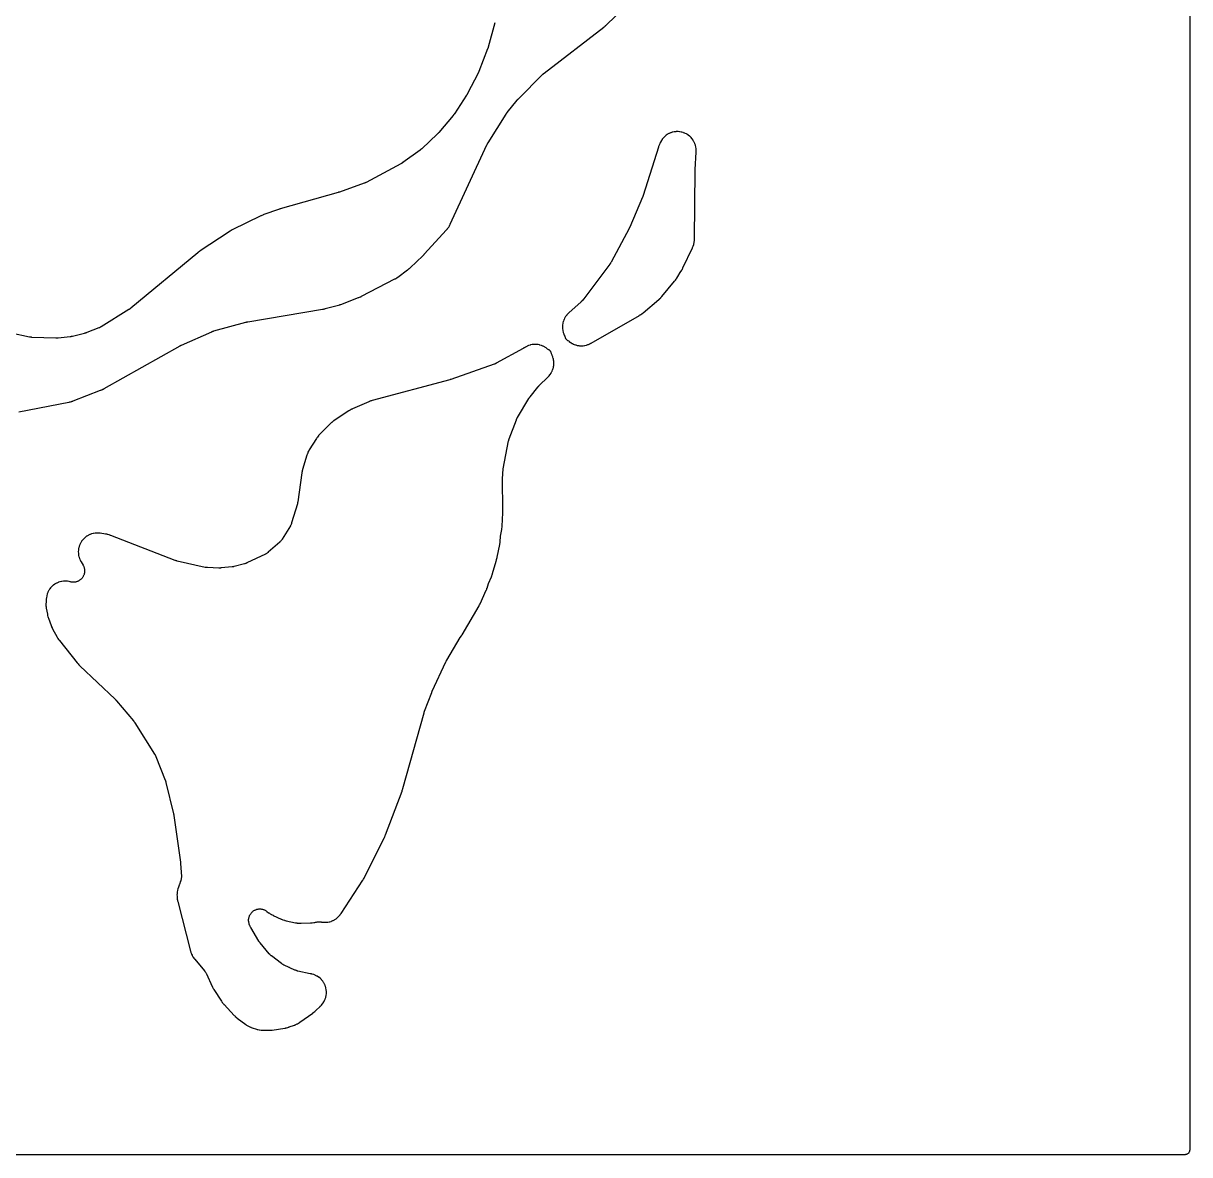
# Model space of a CAD drawing. Header units: millimetres. Extents: x 0 to 300, y 0 to 300.
# Drawn here: x 145.4 to 300.1, y -0.1 to 150 of the extents above; entities that cross this region are included whole.
import ezdxf

# ---------------------------------------------------------------- set-up
doc = ezdxf.new("R2010")
doc.units = ezdxf.units.MM
doc.layers.add('CUT', color=7, linetype='CONTINUOUS')

msp = doc.modelspace()

# ---------------------------------------------------------------- linework, layer by layer
at = {"layer": 'CUT'}
for points in [[(300.0625, 298.5625), (300.0625, 1.4375), (300.0625, 0.5522), (300.0589, 0.4788), (300.0503, 0.4206), (300.036, 0.3635), (300.0162, 0.3082), (299.991, 0.255), (299.9608, 0.2046), (299.9257, 0.1573), (299.8863, 0.1137), (299.8427, 0.0743), (299.7954, 0.0392), (299.745, 0.009), (299.6918, -0.0162), (299.6365, -0.036), (299.5794, -0.0503), (299.5212, -0.0589), (299.4478, -0.0625), (298.5625, -0.0625), (1.4375, -0.0625)], [(144.7617, 98.4545), (151.4157, 99.7523), (151.4288, 99.755), (151.5137, 99.7735), (151.5267, 99.7765), (151.5774, 99.7888), (151.6033, 99.7956), (151.77, 99.8439), (151.7955, 99.8519), (151.845, 99.8686), (151.8576, 99.8731), (151.9392, 99.9027), (151.9517, 99.9074), (155.6045, 101.3276), (155.6243, 101.3357), (155.752, 101.3907), (155.7715, 101.3995), (155.9291, 101.4741), (155.9483, 101.4836), (156.0717, 101.5476), (156.0906, 101.5577), (166.1456, 107.2279), (166.1552, 107.2333), (166.1778, 107.2456), (166.1875, 107.2509), (166.1994, 107.2572), (166.2091, 107.2623), (166.232, 107.2741), (166.2418, 107.2791), (166.2532, 107.2848), (166.2631, 107.2897), (166.2862, 107.3009), (166.2961, 107.3057), (166.3083, 107.3114), (166.3183, 107.316), (166.3417, 107.3267), (166.3518, 107.3312), (170.3542, 109.0969), (170.3604, 109.0996), (170.3749, 109.1059), (170.3776, 109.107), (170.406, 109.1186), (170.4634, 109.1409), (170.4832, 109.1483), (170.511, 109.1576), (170.5853, 109.1809), (170.6173, 109.1903), (174.8879, 110.3585), (174.8989, 110.3614), (174.9245, 110.368), (174.9355, 110.3708), (174.9488, 110.3741), (174.9597, 110.3767), (174.9854, 110.3827), (174.9964, 110.3852), (175.0091, 110.388), (175.0201, 110.3904), (175.0459, 110.3957), (175.057, 110.3979), (175.0705, 110.4006), (175.0816, 110.4026), (175.1076, 110.4073), (175.1187, 110.4093), (185.0385, 112.0766), (185.053, 112.0792), (185.1464, 112.0973), (185.1608, 112.1002), (185.2775, 112.1258), (185.2918, 112.1291), (185.3843, 112.1517), (185.3985, 112.1553), (187.3426, 112.6812), (187.3574, 112.6854), (187.4533, 112.714), (187.468, 112.7186), (187.5874, 112.7576), (187.602, 112.7626), (187.6963, 112.7961), (187.7108, 112.8014), (189.8346, 113.6175), (189.8503, 113.6238), (189.9518, 113.6661), (189.9673, 113.6728), (190.0931, 113.7295), (190.1084, 113.7366), (190.2073, 113.7846), (190.2224, 113.7922), (194.6368, 116.0881), (194.6465, 116.0933), (194.714, 116.13), (194.724, 116.1355), (194.7678, 116.1604), (194.7886, 116.1729), (194.917, 116.2529), (194.9366, 116.2656), (194.9701, 116.2884), (194.9791, 116.2946), (195.0412, 116.3384), (195.0512, 116.3456), (196.3201, 117.2811), (196.3346, 117.2921), (196.4272, 117.3648), (196.4413, 117.3762), (196.5547, 117.471), (196.5685, 117.4828), (196.6566, 117.561), (196.6699, 117.5732), (198.3463, 119.1543), (198.3541, 119.1619), (198.4083, 119.2149), (198.4166, 119.2231), (198.4828, 119.2904), (198.4908, 119.2987), (198.5421, 119.3529), (198.5504, 119.3619), (201.4937, 122.6015), (201.5038, 122.6129), (201.5684, 122.6878), (201.5782, 122.6995), (201.6159, 122.7454), (201.6346, 122.7694), (201.7504, 122.9264), (201.7841, 122.9771), (201.8834, 123.145), (201.8983, 123.1715), (201.9259, 123.2241), (201.9328, 123.2377), (201.9766, 123.3264), (201.9832, 123.3402), (206.8553, 133.8792), (206.8615, 133.8922), (206.876, 133.9224), (206.8823, 133.9352), (206.8902, 133.9509), (206.8967, 133.9636), (206.9122, 133.9933), (206.9189, 134.006), (206.9268, 134.0205), (206.9337, 134.033), (206.9502, 134.0622), (206.9573, 134.0747), (206.9661, 134.0898), (206.9735, 134.1021), (206.9908, 134.1307), (206.9983, 134.143), (209.4008, 137.9699), (209.4077, 137.9808), (209.4241, 138.006), (209.4312, 138.0168), (209.4399, 138.0299), (209.4472, 138.0406), (209.4642, 138.0653), (209.4716, 138.0759), (209.4802, 138.088), (209.4878, 138.0985), (209.5056, 138.1227), (209.5133, 138.1331), (209.5227, 138.1456), (209.5306, 138.1559), (209.549, 138.1796), (209.557, 138.1898), (210.8466, 139.8001), (210.8544, 139.8097), (210.8728, 139.8321), (210.8808, 139.8416), (210.8905, 139.8531), (210.8986, 139.8625), (210.9176, 139.8843), (210.9258, 139.8936), (210.9353, 139.9042), (210.9437, 139.9134), (210.9632, 139.9347), (210.9717, 139.9437), (210.9821, 139.9547), (210.9907, 139.9637), (211.0108, 139.9844), (211.0195, 139.9932), (214.2321, 143.2057), (214.2424, 143.2159), (214.2667, 143.2394), (214.2772, 143.2494), (214.2901, 143.2615), (214.3008, 143.2714), (214.3258, 143.2941), (214.3367, 143.3038), (214.3492, 143.3148), (214.3601, 143.3242), (214.3859, 143.3462), (214.397, 143.3555), (214.4107, 143.3667), (214.422, 143.3758), (214.4484, 143.3969), (214.4598, 143.4059), (222.3792, 149.5076), (222.392, 149.5177), (222.4741, 149.5846), (222.4866, 149.5951), (222.5873, 149.6818), (222.5995, 149.6926), (222.6778, 149.7638), (222.6897, 149.775), (225.1806, 152.1667)], [(207.8967, 150.0785), (207.0187, 146.8457), (207.0155, 146.8341), (207.0077, 146.8071), (207.0043, 146.7955), (207.0001, 146.7814), (206.9965, 146.7699), (206.9881, 146.7431), (206.9844, 146.7316), (206.98, 146.7184), (206.9762, 146.707), (206.967, 146.6804), (206.963, 146.6691), (206.958, 146.6552), (206.9539, 146.6439), (206.944, 146.6176), (206.9397, 146.6063), (205.7746, 143.6234), (205.7704, 143.6127), (205.7603, 143.5879), (205.756, 143.5773), (205.7505, 143.5643), (205.746, 143.5538), (205.7353, 143.5292), (205.7307, 143.5187), (205.7252, 143.5067), (205.7205, 143.4962), (205.7091, 143.472), (205.7042, 143.4616), (205.6981, 143.449), (205.6931, 143.4387), (205.6812, 143.4147), (205.676, 143.4044), (204.2818, 140.6894), (204.2763, 140.6789), (204.2633, 140.6544), (204.2576, 140.6439), (204.2507, 140.6312), (204.2449, 140.6208), (204.2312, 140.5966), (204.2253, 140.5863), (204.2184, 140.5745), (204.2124, 140.5643), (204.1981, 140.5405), (204.1919, 140.5303), (204.1843, 140.518), (204.178, 140.5079), (204.1631, 140.4845), (204.1566, 140.4745), (202.5432, 138.0123), (202.5358, 138.0013), (202.5185, 137.9756), (202.5109, 137.9646), (202.5017, 137.9514), (202.494, 137.9405), (202.4759, 137.9154), (202.468, 137.9047), (202.4589, 137.8924), (202.4509, 137.8818), (202.4321, 137.8572), (202.4239, 137.8468), (202.4139, 137.834), (202.4056, 137.8237), (202.386, 137.7997), (202.3775, 137.7894), (200.4868, 135.5361), (200.4781, 135.5259), (200.4575, 135.5021), (200.4486, 135.492), (200.4377, 135.4798), (200.4287, 135.4698), (200.4074, 135.4467), (200.3982, 135.4368), (200.3876, 135.4256), (200.3783, 135.4159), (200.3564, 135.3934), (200.3469, 135.3838), (200.3353, 135.3723), (200.3257, 135.3628), (200.3031, 135.341), (200.2933, 135.3318), (198.2053, 133.3747), (198.195, 133.3653), (198.171, 133.3435), (198.1607, 133.3342), (198.148, 133.323), (198.1375, 133.3139), (198.1128, 133.2928), (198.1021, 133.2839), (198.0898, 133.2737), (198.0791, 133.2649), (198.0538, 133.2447), (198.0428, 133.236), (198.0294, 133.2256), (198.0184, 133.2172), (197.9925, 133.1977), (197.9813, 133.1894), (195.693, 131.5229), (195.6803, 131.5139), (195.6507, 131.4931), (195.6379, 131.4843), (195.6222, 131.4737), (195.6093, 131.4651), (195.579, 131.4453), (195.5659, 131.4369), (195.5508, 131.4275), (195.5376, 131.4193), (195.5066, 131.4006), (195.4933, 131.3927), (195.4769, 131.3832), (195.4634, 131.3755), (195.4318, 131.3579), (195.4182, 131.3505), (190.8285, 128.8937), (190.8224, 128.8905), (190.808, 128.8829), (190.8053, 128.8815), (190.7771, 128.8674), (190.72, 128.8402), (190.7003, 128.8311), (190.6725, 128.8195), (190.5982, 128.7901), (190.5661, 128.7781), (187.2779, 127.6185), (187.2725, 127.6167), (187.2599, 127.6123), (187.2545, 127.6105), (187.2418, 127.6062), (187.2352, 127.6039), (187.2197, 127.5989), (187.2131, 127.5967), (187.2054, 127.5942), (187.1988, 127.5921), (187.1832, 127.5873), (187.1765, 127.5852), (187.1732, 127.5842), (187.1653, 127.5818), (187.1467, 127.5764), (187.1388, 127.5741), (179.438, 125.3852), (179.4295, 125.3827), (179.3706, 125.365), (179.3616, 125.3622), (179.2885, 125.339), (179.2796, 125.3361), (179.2221, 125.3169), (179.2128, 125.3136), (177.2741, 124.6289), (177.2578, 124.6229), (177.1526, 124.5822), (177.1365, 124.5758), (177.0059, 124.521), (176.99, 124.514), (176.8873, 124.4673), (176.8716, 124.4599), (173.0805, 122.6038), (173.063, 122.5948), (172.9501, 122.5349), (172.9329, 122.5254), (172.7939, 122.4456), (172.777, 122.4356), (172.6683, 122.3684), (172.6517, 122.3578), (168.8194, 119.8117), (168.8062, 119.8027), (168.7214, 119.743), (168.7084, 119.7336), (168.6039, 119.6559), (168.5912, 119.6462), (168.5097, 119.5821), (168.4973, 119.572), (159.6336, 112.214), (159.6212, 112.2039), (159.5923, 112.1808), (159.5798, 112.171), (159.5645, 112.1591), (159.5519, 112.1495), (159.5222, 112.1274), (159.5093, 112.1181), (159.4946, 112.1074), (159.4816, 112.0983), (159.4511, 112.0772), (159.438, 112.0683), (159.4218, 112.0576), (159.4085, 112.0489), (159.3773, 112.029), (159.3639, 112.0205), (155.6715, 109.748), (155.663, 109.7428), (155.6498, 109.7349), (155.6278, 109.7221), (155.5981, 109.7054), (155.5714, 109.691), (155.5501, 109.6799), (155.5379, 109.6737), (155.5333, 109.6714), (155.5064, 109.6585), (155.4463, 109.6309), (155.4099, 109.6151), (155.3974, 109.6101), (155.3882, 109.6064), (153.7716, 108.9695), (153.7581, 108.9643), (153.7266, 108.9525), (153.713, 108.9475), (153.6964, 108.9416), (153.6827, 108.9368), (153.6508, 108.926), (153.6371, 108.9214), (153.6213, 108.9163), (153.6075, 108.912), (153.5752, 108.9022), (153.5613, 108.8981), (153.5444, 108.8933), (153.5304, 108.8894), (153.4979, 108.8806), (153.4839, 108.877), (151.891, 108.4757), (151.8767, 108.4722), (151.8431, 108.4644), (151.8287, 108.4611), (151.8111, 108.4573), (151.7966, 108.4543), (151.7628, 108.4475), (151.7483, 108.4447), (151.7316, 108.4417), (151.717, 108.4391), (151.683, 108.4335), (151.6684, 108.4312), (151.6506, 108.4285), (151.636, 108.4264), (151.6018, 108.4219), (151.5871, 108.4201), (149.9698, 108.2326), (149.9627, 108.2318), (149.9463, 108.23), (149.9432, 108.2297), (149.9113, 108.2269), (149.8472, 108.2225), (149.8251, 108.2214), (149.7945, 108.2208), (149.7133, 108.2209), (149.6784, 108.2216), (146.4856, 108.3481), (146.4759, 108.3485), (146.4607, 108.3493), (146.4358, 108.3509), (146.4028, 108.3535), (146.3735, 108.3562), (146.3501, 108.3588), (146.3367, 108.3604), (146.3318, 108.3611), (146.303, 108.3652), (146.2391, 108.3754), (146.201, 108.3823), (146.1881, 108.3849), (146.1786, 108.3869), (143.7717, 108.9051)]]:
    msp.add_lwpolyline(points, dxfattribs=at)
for points in [[(216.9235, 109.2308), (216.9666, 109.0506), (216.983, 108.9944), (217.0435, 108.8193), (217.0653, 108.7649), (217.1147, 108.6573), (217.1324, 108.6162), (217.1629, 108.54), (217.1919, 108.4552), (217.2085, 108.3979), (217.2195, 108.351), (217.2358, 108.2943), (217.2576, 108.2395), (217.2847, 108.1871), (217.3168, 108.1376), (217.3535, 108.0915), (217.3947, 108.0493), (217.4397, 108.0113), (217.4883, 107.9779), (217.5399, 107.9494), (217.5515, 107.9437), (217.6032, 107.9152), (217.6786, 107.8686), (217.7455, 107.8226), (217.7814, 107.7965), (217.931, 107.6823), (217.9792, 107.6491), (218.1367, 107.5516), (218.188, 107.5232), (218.3542, 107.4415), (218.408, 107.4183), (218.5814, 107.3532), (218.6372, 107.3353), (218.8162, 107.2875), (218.8735, 107.2751), (219.0562, 107.2449), (219.1144, 107.2382), (219.2992, 107.226), (219.3578, 107.225), (219.543, 107.2309), (219.6014, 107.2356), (219.785, 107.2595), (219.8427, 107.2699), (220.0232, 107.3116), (220.0796, 107.3276), (220.2551, 107.3867), (220.3097, 107.4081), (220.4809, 107.4851), (220.5074, 107.4978), (220.5583, 107.5237), (220.5713, 107.5306), (220.6551, 107.5759), (220.6679, 107.583), (227.0979, 111.2662), (227.1097, 111.2732), (227.1864, 111.3195), (227.1981, 111.3268), (227.2436, 111.3556), (227.2665, 111.3709), (227.4131, 111.4738), (227.4353, 111.4902), (227.4779, 111.5231), (227.4887, 111.5317), (227.5583, 111.5881), (227.5689, 111.5969), (229.6517, 113.3654), (229.6615, 113.3739), (229.7245, 113.4298), (229.7341, 113.4385), (229.7712, 113.4729), (229.7898, 113.4909), (229.9083, 113.6105), (229.9261, 113.6293), (229.9601, 113.6668), (229.9687, 113.6765), (230.024, 113.74), (230.0324, 113.7499), (231.7475, 115.8109), (231.7598, 115.8262), (231.8382, 115.9269), (231.8501, 115.9426), (231.9442, 116.0722), (231.9555, 116.0883), (232.0272, 116.1939), (232.0379, 116.2104), (232.6305, 117.1491), (232.6399, 117.1646), (232.6996, 117.2657), (232.7085, 117.2814), (232.7795, 117.4105), (232.788, 117.4264), (232.8415, 117.531), (232.8495, 117.5472), (234.126, 120.2404), (234.1329, 120.2553), (234.1757, 120.3525), (234.1821, 120.3676), (234.2063, 120.4266), (234.2178, 120.4572), (234.2864, 120.6552), (234.3045, 120.7181), (234.3505, 120.9195), (234.3615, 120.9839), (234.3857, 121.1921), (234.3886, 121.2246), (234.3925, 121.2883), (234.3932, 121.3047), (234.3968, 121.4109), (234.3972, 121.4272), (234.4563, 130.4972), (234.4563, 130.5021), (234.4565, 130.5136), (234.4566, 130.5185), (234.4568, 130.5303), (234.4569, 130.5363), (234.4572, 130.5504), (234.4574, 130.5565), (234.4576, 130.5635), (234.4578, 130.5695), (234.4583, 130.5836), (234.4586, 130.5889), (234.4591, 130.6004), (234.46, 130.6167), (234.4604, 130.6238), (234.5992, 132.9252), (234.5999, 132.9397), (234.6033, 133.0341), (234.6037, 133.0486), (234.6044, 133.1055), (234.604, 133.1346), (234.5972, 133.3209), (234.5922, 133.3789), (234.5677, 133.5612), (234.5572, 133.6184), (234.5151, 133.7975), (234.4991, 133.8534), (234.4399, 134.0275), (234.4185, 134.0817), (234.3427, 134.2493), (234.3162, 134.301), (234.2245, 134.4605), (234.1931, 134.5095), (234.0864, 134.6593), (234.0504, 134.705), (233.9298, 134.8438), (233.8895, 134.8858), (233.7559, 135.0123), (233.7118, 135.0502), (233.5666, 135.1632), (233.519, 135.1966), (233.3636, 135.2949), (233.3129, 135.3236), (233.1487, 135.4065), (233.0956, 135.4301), (232.9241, 135.4966), (232.8689, 135.515), (232.6917, 135.5646), (232.635, 135.5776), (232.4539, 135.6098), (232.3962, 135.6172), (232.2129, 135.6317), (232.1547, 135.6335), (231.9708, 135.6302), (231.9127, 135.6263), (231.73, 135.6052), (231.6726, 135.5958), (231.4928, 135.5571), (231.4366, 135.5421), (231.2613, 135.4862), (231.2068, 135.4658), (231.0379, 135.3932), (230.9856, 135.3676), (230.8244, 135.279), (230.7749, 135.2485), (230.6231, 135.1446), (230.5767, 135.1095), (230.4356, 134.9914), (230.3929, 134.952), (230.2639, 134.8208), (230.2252, 134.7774), (230.1096, 134.6343), (230.0753, 134.5874), (229.974, 134.4338), (229.9444, 134.3837), (229.8573, 134.2188), (229.8444, 134.1927), (229.8203, 134.1413), (229.8143, 134.128), (229.7763, 134.0414), (229.7707, 134.028), (229.6972, 133.8486), (229.6925, 133.837), (229.6633, 133.7613), (229.659, 133.7496), (229.6243, 133.6537), (229.6202, 133.6419), (229.5941, 133.565), (229.5903, 133.5532), (227.5682, 127.1423), (227.5648, 127.1316), (227.5566, 127.1067), (227.553, 127.096), (227.5485, 127.083), (227.5448, 127.0724), (227.536, 127.0477), (227.5321, 127.0371), (227.5276, 127.0249), (227.5236, 127.0144), (227.5141, 126.9899), (227.51, 126.9794), (227.5049, 126.9666), (227.5007, 126.9562), (227.4906, 126.9319), (227.4862, 126.9215), (225.7909, 122.9731), (225.7871, 122.9645), (225.7782, 122.9444), (225.7744, 122.9358), (225.7696, 122.9253), (225.7657, 122.9167), (225.7564, 122.8968), (225.7524, 122.8883), (225.7477, 122.8785), (225.7435, 122.87), (225.7338, 122.8503), (225.7296, 122.8419), (225.7244, 122.8316), (225.7201, 122.8232), (225.71, 122.8037), (225.7056, 122.7954), (223.3151, 118.3064), (223.3117, 118.3001), (223.3037, 118.2853), (223.3022, 118.2826), (223.286, 118.2543), (223.2526, 118.1981), (223.2409, 118.1791), (223.2236, 118.1531), (223.1764, 118.0853), (223.1556, 118.0566), (219.554, 113.2883), (219.5474, 113.2796), (219.537, 113.2662), (219.5196, 113.2445), (219.496, 113.2159), (219.4745, 113.1908), (219.4571, 113.1711), (219.447, 113.16), (219.4432, 113.1559), (219.4208, 113.1324), (219.37, 113.0809), (219.3388, 113.0508), (219.328, 113.0409), (219.3199, 113.0336), (217.7483, 111.624), (217.7375, 111.6141), (217.6682, 111.5488), (217.6577, 111.5386), (217.617, 111.4984), (217.5967, 111.4772), (217.4698, 111.3388), (217.4323, 111.2937), (217.3211, 111.1457), (217.2882, 111.0971), (217.1919, 110.9389), (217.1639, 110.8874), (217.0836, 110.7205), (217.0607, 110.6666), (216.997, 110.4927), (216.9796, 110.4367), (216.9331, 110.2574), (216.9212, 110.2), (216.8924, 110.0171), (216.8862, 109.9588), (216.8754, 109.7739), (216.8749, 109.7153), (216.8822, 109.5302), (216.8874, 109.4719), (216.9127, 109.2884)], [(148.3952, 72.502), (148.4078, 72.4222), (148.4098, 72.4099), (148.5509, 71.623), (148.5533, 71.6103), (148.5699, 71.5278), (148.5726, 71.5151), (148.5837, 71.4657), (148.5899, 71.4405), (148.6338, 71.278), (148.6411, 71.2532), (148.6564, 71.2049), (148.6604, 71.1926), (148.6876, 71.1129), (148.6919, 71.1007), (149.0551, 70.1062), (149.0588, 70.0962), (149.0857, 70.0265), (149.0898, 70.0161), (149.1082, 69.9708), (149.1175, 69.9491), (149.1783, 69.8152), (149.188, 69.7947), (149.2056, 69.7595), (149.2105, 69.75), (149.2447, 69.6846), (149.2503, 69.674), (149.8526, 68.575), (149.859, 68.5637), (149.9007, 68.4914), (149.9072, 68.4803), (149.9332, 68.4373), (149.947, 68.4156), (150.0396, 68.2766), (150.0543, 68.2555), (150.0839, 68.2149), (150.0915, 68.2046), (150.1422, 68.1381), (150.1501, 68.128), (152.5137, 65.1621), (152.5271, 65.146), (152.6155, 65.0426), (152.6294, 65.027), (152.7448, 64.9013), (152.7592, 64.8861), (152.8546, 64.7891), (152.8696, 64.7745), (157.5352, 60.3546), (157.5446, 60.3456), (157.5664, 60.3243), (157.5757, 60.3152), (157.5869, 60.3039), (157.596, 60.2946), (157.6172, 60.2727), (157.6262, 60.2633), (157.642, 60.2464), (157.6509, 60.2369), (157.6714, 60.2144), (157.6801, 60.2047), (157.6907, 60.1928), (157.6993, 60.183), (157.7192, 60.1599), (157.7276, 60.1499), (159.9563, 57.4849), (159.9656, 57.4736), (159.9871, 57.4471), (159.9962, 57.4356), (160.0072, 57.4215), (160.0161, 57.4099), (160.0367, 57.3827), (160.0455, 57.371), (160.0608, 57.3501), (160.0693, 57.3382), (160.089, 57.3103), (160.0974, 57.2982), (160.1074, 57.2835), (160.1156, 57.2713), (160.1344, 57.2428), (160.1423, 57.2305), (162.7819, 53.079), (162.7877, 53.0699), (162.7971, 53.0547), (162.8188, 53.0177), (162.8541, 52.9541), (162.8692, 52.9256), (162.8708, 52.9226), (162.8849, 52.8936), (162.9155, 52.8276), (162.9327, 52.7883), (162.9394, 52.7717), (162.9434, 52.7618), (164.1846, 49.6121), (164.1902, 49.5976), (164.2029, 49.5636), (164.2082, 49.549), (164.2146, 49.5311), (164.2196, 49.5165), (164.2312, 49.4821), (164.236, 49.4673), (164.2443, 49.4411), (164.2488, 49.4262), (164.2592, 49.3914), (164.2635, 49.3765), (164.2686, 49.3582), (164.2726, 49.3432), (164.2817, 49.3081), (164.2855, 49.293), (165.2836, 45.1642), (165.286, 45.1537), (165.2917, 45.1291), (165.294, 45.1186), (165.2968, 45.1057), (165.299, 45.0951), (165.3041, 45.0705), (165.3061, 45.0599), (165.3097, 45.0411), (165.3117, 45.0305), (165.3162, 45.0057), (165.318, 44.995), (165.3202, 44.982), (165.3219, 44.9714), (165.3257, 44.9465), (165.3273, 44.9358), (166.2061, 38.7537), (166.2074, 38.7442), (166.2103, 38.7218), (166.2115, 38.7123), (166.2129, 38.7006), (166.214, 38.691), (166.2165, 38.6686), (166.2175, 38.659), (166.2191, 38.642), (166.22, 38.6324), (166.222, 38.6099), (166.2228, 38.6003), (166.2237, 38.5886), (166.2244, 38.579), (166.2259, 38.5565), (166.2265, 38.5469), (166.3211, 36.8409), (166.3217, 36.8293), (166.3224, 36.813), (166.3231, 36.7607), (166.322, 36.6893), (166.3171, 36.6082), (166.3113, 36.5544), (166.2991, 36.474), (166.2886, 36.421), (166.2691, 36.342), (166.2489, 36.2736), (166.2327, 36.2239), (166.2272, 36.2085), (166.2232, 36.1976), (166.0697, 35.7869), (166.0677, 35.7814), (166.0628, 35.7686), (166.0607, 35.7632), (166.0392, 35.7078), (166.0364, 35.7005), (165.9745, 35.5348), (165.972, 35.5281), (165.9511, 35.47), (165.9438, 35.45), (165.9411, 35.4427), (165.9235, 35.3955), (165.9188, 35.3826), (165.8897, 35.2988), (165.8853, 35.2859), (165.869, 35.2352), (165.8612, 35.209), (165.8151, 35.0402), (165.8031, 34.987), (165.773, 34.817), (165.7659, 34.7629), (165.7511, 34.5885), (165.7494, 34.5613), (165.7473, 34.508), (165.747, 34.4944), (165.7455, 34.4057), (165.7454, 34.392), (165.7465, 34.222), (165.7467, 34.2097), (165.7489, 34.1297), (165.7493, 34.1174), (165.7516, 34.0693), (165.7533, 34.0447), (165.7673, 33.8875), (165.7736, 33.8386), (165.8004, 33.683), (165.8051, 33.6589), (165.8152, 33.6118), (165.8179, 33.5998), (165.8363, 33.5219), (165.8393, 33.5099), (167.5341, 26.9467), (167.5376, 26.9337), (167.5615, 26.8492), (167.5653, 26.8362), (167.5808, 26.7857), (167.5893, 26.7601), (167.6475, 26.5969), (167.668, 26.5469), (167.7397, 26.3917), (167.7645, 26.3438), (167.8499, 26.1957), (167.879, 26.1501), (167.9787, 26.0085), (167.9947, 25.9867), (168.027, 25.9449), (168.0354, 25.9343), (168.0907, 25.8661), (168.0993, 25.8557), (169.4131, 24.306), (169.4198, 24.298), (169.4309, 24.2847), (169.4567, 24.252), (169.4895, 24.2084), (169.5309, 24.1485), (169.57, 24.0868), (169.6064, 24.0237), (169.6318, 23.9754), (169.6503, 23.9381), (169.6576, 23.9224), (169.6619, 23.913), (170.4099, 22.2631), (170.4143, 22.2536), (170.4454, 22.188), (170.4502, 22.1782), (170.4714, 22.1356), (170.482, 22.1152), (170.5505, 21.9896), (170.5614, 21.9704), (170.581, 21.9374), (170.5864, 21.9285), (170.6242, 21.8674), (170.6304, 21.8575), (171.6383, 20.2949), (171.6458, 20.2836), (171.6952, 20.2107), (171.7029, 20.1996), (171.7336, 20.1565), (171.7498, 20.1347), (171.8582, 19.996), (171.8754, 19.975), (171.9098, 19.9348), (171.9188, 19.9246), (171.9776, 19.8591), (171.9867, 19.8491), (173.3317, 18.4158), (173.3409, 18.4062), (173.4011, 18.3448), (173.4105, 18.3354), (173.4475, 18.2993), (173.4669, 18.2812), (173.5952, 18.1667), (173.6153, 18.1495), (173.6554, 18.1168), (173.6657, 18.1085), (173.7335, 18.0556), (173.7441, 18.0476), (174.872, 17.2066), (174.8853, 17.197), (174.9722, 17.1357), (174.9858, 17.1265), (175.039, 17.0912), (175.0667, 17.0738), (175.2475, 16.9675), (175.3057, 16.9375), (175.4969, 16.8515), (175.5272, 16.8389), (175.5868, 16.8159), (175.6021, 16.8103), (175.7024, 16.7747), (175.7179, 16.7695), (176.27, 16.5906), (176.2839, 16.5863), (176.3742, 16.5594), (176.3882, 16.5555), (176.4428, 16.5406), (176.471, 16.5337), (176.6525, 16.4938), (176.7096, 16.4841), (176.8942, 16.4619), (176.923, 16.4591), (176.9795, 16.455), (176.994, 16.4542), (177.0881, 16.4497), (177.1026, 16.4492), (177.8271, 16.4323), (177.8401, 16.4322), (177.9244, 16.432), (177.9373, 16.4322), (177.988, 16.4332), (178.0139, 16.4343), (178.1821, 16.4449), (178.2079, 16.4471), (178.2583, 16.4525), (178.2712, 16.454), (178.3548, 16.4648), (178.3676, 16.4666), (180.0361, 16.7182), (180.0509, 16.7206), (180.1469, 16.7375), (180.1616, 16.7403), (180.219, 16.7519), (180.2482, 16.7586), (180.437, 16.8067), (180.4659, 16.8149), (180.5219, 16.8322), (180.5361, 16.8368), (180.6285, 16.8679), (180.6427, 16.8728), (181.3433, 17.1283), (181.3559, 17.1331), (181.4379, 17.1651), (181.4505, 17.1702), (181.4993, 17.1905), (181.5241, 17.2015), (181.6812, 17.2754), (181.7291, 17.3007), (181.8789, 17.3885), (181.9019, 17.4027), (181.9463, 17.4315), (181.9576, 17.439), (182.0304, 17.4886), (182.0415, 17.4963), (183.7536, 18.7201), (183.7701, 18.7323), (183.8763, 18.8138), (183.8924, 18.8266), (184.0219, 18.9333), (184.0376, 18.9467), (184.1378, 19.0353), (184.153, 19.0492), (184.7431, 19.6076), (184.7539, 19.618), (184.8232, 19.687), (184.8337, 19.6977), (184.8743, 19.7401), (184.8945, 19.7624), (185.0205, 19.9081), (185.0575, 19.9555), (185.1667, 20.111), (185.1988, 20.1619), (185.2919, 20.3275), (185.3187, 20.3813), (185.3948, 20.5554), (185.4161, 20.6116), (185.4744, 20.7925), (185.49, 20.8506), (185.5299, 21.0363), (185.5395, 21.0957), (185.5607, 21.2845), (185.5643, 21.3445), (185.5665, 21.5345), (185.5641, 21.5946), (185.5472, 21.7839), (185.5389, 21.8434), (185.5031, 22.03), (185.4889, 22.0884), (185.4346, 22.2705), (185.4146, 22.3272), (185.3424, 22.503), (185.3168, 22.5574), (185.2274, 22.7251), (185.1964, 22.7766), (185.0907, 22.9345), (185.0548, 22.9827), (184.9337, 23.1292), (184.8932, 23.1736), (184.7581, 23.3072), (184.7133, 23.3473), (184.5655, 23.4668), (184.517, 23.5022), (184.358, 23.6063), (184.3061, 23.6366), (184.1375, 23.7243), (184.0828, 23.7493), (183.9063, 23.8197), (183.8494, 23.8391), (183.6642, 23.8921), (183.6351, 23.8997), (183.578, 23.913), (183.5633, 23.9162), (183.4547, 23.9387), (183.4494, 23.9398), (183.4297, 23.9436), (183.4176, 23.9461), (181.7795, 24.2927), (181.7714, 24.2944), (181.771, 24.2945), (181.7706, 24.2946), (181.7701, 24.2947), (181.7693, 24.2949), (181.7688, 24.295), (181.7684, 24.2951), (181.7681, 24.2951), (181.7673, 24.2953), (181.747, 24.2999), (181.6984, 24.3123), (181.6168, 24.3356), (181.5809, 24.3467), (181.5772, 24.3479), (181.5417, 24.3605), (181.4624, 24.3905), (181.416, 24.4096), (181.397, 24.418), (181.3856, 24.4232), (180.7235, 24.7278), (180.7103, 24.7339), (180.705, 24.7363), (180.6928, 24.742), (180.6876, 24.7445), (180.6289, 24.7725), (180.6212, 24.776), (179.9548, 25.0816), (179.943, 25.0871), (179.9251, 25.0957), (179.8803, 25.1186), (179.8072, 25.1585), (179.7749, 25.1771), (179.7747, 25.1772), (179.7746, 25.1772), (179.7744, 25.1774), (179.7737, 25.1778), (179.7735, 25.1779), (179.7716, 25.1791), (179.7494, 25.193), (179.7401, 25.1989), (179.6698, 25.2453), (179.6291, 25.2737), (179.6173, 25.2825), (179.6126, 25.286), (179.6027, 25.2935), (178.2729, 26.3089), (178.2631, 26.3165), (178.2471, 26.3291), (178.2093, 26.3605), (178.1468, 26.4153), (178.1196, 26.4402), (178.1168, 26.4428), (178.0907, 26.4688), (178.0328, 26.5286), (177.9997, 26.5649), (177.9863, 26.5803), (177.9783, 26.5896), (176.7712, 28.0221), (176.7652, 28.0292), (176.7554, 28.0411), (176.7323, 28.0703), (176.6943, 28.1205), (176.6778, 28.1429), (176.6761, 28.1454), (176.6603, 28.1683), (176.6254, 28.2207), (176.6055, 28.2521), (176.5975, 28.2653), (176.5927, 28.2733), (175.5318, 30.0631), (175.5263, 30.0725), (175.5173, 30.0882), (175.4964, 30.1264), (175.4627, 30.192), (175.4483, 30.2213), (175.4469, 30.2244), (175.4336, 30.2543), (175.4047, 30.3221), (175.3886, 30.3626), (175.3824, 30.3795), (175.3787, 30.3898), (175.3357, 30.5107), (175.3218, 30.5529), (175.2984, 30.6307), (175.2771, 30.7169), (175.2657, 30.7748), (175.253, 30.8626), (175.2474, 30.9214), (175.2433, 31.01), (175.2435, 31.0691), (175.2482, 31.1577), (175.2543, 31.2165), (175.2677, 31.3042), (175.2795, 31.362), (175.3014, 31.448), (175.3189, 31.5044), (175.3492, 31.5878), (175.3721, 31.6422), (175.4105, 31.7222), (175.4386, 31.7741), (175.4847, 31.85), (175.5179, 31.8989), (175.5712, 31.9698), (175.609, 32.0152), (175.669, 32.0805), (175.7111, 32.1219), (175.7773, 32.181), (175.8232, 32.2181), (175.8949, 32.2704), (175.9443, 32.3028), (176.0208, 32.3478), (176.0731, 32.3751), (176.1536, 32.4124), (176.2084, 32.4345), (176.2922, 32.4636), (176.3489, 32.4802), (176.4352, 32.5009), (176.4932, 32.5118), (176.5811, 32.5239), (176.6399, 32.5291), (176.7286, 32.5325), (176.7876, 32.5318), (176.8762, 32.5265), (176.9349, 32.52), (177.0225, 32.506), (177.0803, 32.4938), (177.1661, 32.4712), (177.2224, 32.4533), (177.3055, 32.4224), (177.3598, 32.3991), (177.4395, 32.3601), (177.4912, 32.3315), (177.5667, 32.2849), (177.6337, 32.2388), (177.6696, 32.2128), (177.9039, 32.0338), (177.9172, 32.0239), (178.0046, 31.961), (178.0181, 31.9515), (178.0716, 31.9152), (178.0995, 31.8973), (178.2838, 31.7864), (178.3127, 31.7701), (178.3698, 31.7399), (178.3846, 31.7323), (178.4811, 31.6847), (178.496, 31.6775), (179.5733, 31.1818), (179.5886, 31.175), (179.6885, 31.1324), (179.7039, 31.126), (179.7646, 31.1021), (179.796, 31.0907), (180.002, 31.0225), (180.034, 31.0129), (180.097, 30.9958), (180.1131, 30.9917), (180.2187, 30.9663), (180.235, 30.9626), (181.476, 30.7), (181.4935, 30.6966), (181.6076, 30.676), (181.6252, 30.6731), (181.6939, 30.6628), (181.7293, 30.6585), (181.96, 30.6378), (181.9956, 30.6357), (182.0651, 30.6336), (182.0829, 30.6333), (182.1988, 30.6333), (182.2167, 30.6335), (183.4586, 30.6699), (183.475, 30.6706), (183.5818, 30.6767), (183.5983, 30.6779), (183.6623, 30.6833), (183.695, 30.6869), (183.9067, 30.7166), (183.9392, 30.722), (184.0022, 30.7344), (184.0183, 30.7378), (184.1227, 30.7613), (184.1387, 30.7651), (184.1997, 30.7806), (184.2478, 30.7914), (184.3364, 30.8088), (184.434, 30.8225), (184.4994, 30.828), (184.5979, 30.831), (184.6635, 30.8293), (184.7617, 30.8214), (184.8512, 30.8093), (184.9021, 30.801), (184.9121, 30.7992), (184.9702, 30.7895), (185, 30.7853), (185.1919, 30.7633), (185.2521, 30.7595), (185.4426, 30.7568), (185.5029, 30.759), (185.6927, 30.7756), (185.7524, 30.7838), (185.9396, 30.8193), (185.9982, 30.8334), (186.1809, 30.8875), (186.2377, 30.9075), (186.4141, 30.9796), (186.4687, 31.0052), (186.6369, 31.0947), (186.6886, 31.1256), (186.847, 31.2315), (186.8954, 31.2675), (187.0424, 31.3887), (187.0869, 31.4294), (187.221, 31.5648), (187.2612, 31.6097), (187.3827, 31.7599), (187.401, 31.7838), (187.4357, 31.8313), (187.4444, 31.8436), (187.5001, 31.9242), (187.5085, 31.9367), (190.4096, 36.3692), (190.4189, 36.3839), (190.4781, 36.4802), (190.487, 36.4952), (190.5577, 36.6182), (190.5661, 36.6334), (190.6196, 36.7331), (190.6276, 36.7485), (193.2547, 42.0039), (193.2614, 42.0178), (193.3041, 42.1091), (193.3105, 42.1232), (193.3612, 42.2392), (193.3672, 42.2535), (193.4052, 42.3468), (193.4108, 42.3613), (195.6, 48.1743), (195.6044, 48.1867), (195.6327, 48.2671), (195.637, 48.2795), (195.6703, 48.3813), (195.6742, 48.3938), (195.699, 48.4754), (195.7027, 48.488), (198.5132, 58.5385), (198.5161, 58.5484), (198.5228, 58.5715), (198.5258, 58.5814), (198.5294, 58.5934), (198.5325, 58.6033), (198.5398, 58.6262), (198.543, 58.6361), (198.5467, 58.6474), (198.55, 58.6572), (198.5578, 58.68), (198.5612, 58.6897), (198.5654, 58.7016), (198.5689, 58.7113), (198.5773, 58.734), (198.5809, 58.7436), (199.5384, 61.2536), (199.5407, 61.2594), (199.546, 61.2731), (199.5483, 61.279), (199.5539, 61.2929), (199.5567, 61.3001), (199.5635, 61.3168), (199.5665, 61.3239), (199.5699, 61.3321), (199.5729, 61.3393), (199.58, 61.3559), (199.5831, 61.363), (199.5847, 61.3666), (199.5884, 61.3749), (199.5972, 61.3944), (199.601, 61.4028), (201.4121, 65.3195), (201.4169, 65.3298), (201.4284, 65.3538), (201.4334, 65.3641), (201.4395, 65.3764), (201.4446, 65.3866), (201.4566, 65.4101), (201.4618, 65.4202), (201.4679, 65.4318), (201.4732, 65.4418), (201.4858, 65.4651), (201.4913, 65.475), (201.498, 65.4872), (201.5036, 65.497), (201.5168, 65.52), (201.5225, 65.5298), (203.3023, 68.5389), (203.3336, 68.5779), (203.4443, 68.7301), (203.4609, 68.7542), (203.4923, 68.8022), (203.5002, 68.8146), (203.5505, 68.8957), (203.5581, 68.9082), (205.812, 72.7486), (205.8199, 72.7624), (205.8701, 72.8534), (205.8776, 72.8675), (205.9375, 72.9833), (205.9447, 72.9976), (205.9899, 73.091), (205.9967, 73.1055), (206.7287, 74.7264), (206.7346, 74.7399), (206.7719, 74.8282), (206.7775, 74.8419), (206.8216, 74.9538), (206.8268, 74.9676), (206.8597, 75.0576), (206.8646, 75.0715), (207.0797, 75.7079), (207.4549, 76.5809), (207.462, 76.5982), (207.5065, 76.7113), (207.5131, 76.7288), (207.5645, 76.8724), (207.5705, 76.8901), (207.6078, 77.0058), (207.6133, 77.0236), (208.0897, 78.6725), (208.0942, 78.689), (208.122, 78.7966), (208.1261, 78.8132), (208.1284, 78.8234), (208.1336, 78.8408), (208.139, 78.8596), (208.1802, 79.014), (208.1849, 79.0331), (208.2137, 79.1572), (208.2178, 79.1763), (208.5491, 80.8518), (208.5519, 80.8673), (208.569, 80.9676), (208.5715, 80.9831), (208.5897, 81.1096), (208.5917, 81.1252), (208.6036, 81.2263), (208.6052, 81.2419), (208.6716, 81.9718), (208.8223, 82.8642), (208.8249, 82.8814), (208.8405, 82.9936), (208.8427, 83.0109), (208.8582, 83.1522), (208.8598, 83.1696), (208.8689, 83.2825), (208.87, 83.2999), (208.961, 85.0802), (208.9615, 85.0937), (208.964, 85.1812), (208.9643, 85.1946), (208.965, 85.3045), (208.9649, 85.3149), (208.9652, 85.3268), (208.9663, 85.4306), (208.9663, 85.4466), (208.9009, 89.5996), (209.0125, 90.9137), (209.7327, 94.6158), (209.7346, 94.6253), (209.7376, 94.6399), (209.7429, 94.664), (209.7504, 94.6962), (209.7576, 94.7247), (209.7636, 94.7472), (209.7672, 94.76), (209.7685, 94.7648), (209.7757, 94.7885), (209.7783, 94.7964), (209.7833, 94.8117), (209.7896, 94.8303), (209.795, 94.8455), (209.8077, 94.8809), (209.8133, 94.896), (210.7758, 97.4265), (210.7793, 97.4358), (210.785, 97.4502), (210.7947, 97.4738), (210.8081, 97.5053), (210.8205, 97.533), (210.8307, 97.5549), (210.8366, 97.5673), (210.8388, 97.5719), (210.8523, 97.5986), (210.8833, 97.6573), (210.9026, 97.6921), (210.9094, 97.7038), (210.9145, 97.7123), (212.4211, 100.2233), (212.4287, 100.2357), (212.4466, 100.2644), (212.4543, 100.2767), (212.4639, 100.2915), (212.4719, 100.3036), (212.4906, 100.3318), (212.4988, 100.3438), (212.5082, 100.3574), (212.5166, 100.3693), (212.5363, 100.3968), (212.5448, 100.4085), (212.5553, 100.4227), (212.564, 100.4343), (212.5846, 100.4612), (212.5935, 100.4726), (213.586, 101.7272), (213.5948, 101.7382), (213.6157, 101.7637), (213.6247, 101.7746), (213.6358, 101.7877), (213.6449, 101.7984), (213.6665, 101.8232), (213.6759, 101.8338), (213.6867, 101.8458), (213.6962, 101.8562), (213.7186, 101.8804), (213.7282, 101.8906), (213.7401, 101.9031), (213.7499, 101.9132), (213.7731, 101.9366), (213.783, 101.9465), (214.9441, 103.0864), (214.9546, 103.0969), (215.0215, 103.1659), (215.0317, 103.1767), (215.0709, 103.2191), (215.0904, 103.2414), (215.212, 103.3869), (215.2476, 103.4341), (215.3528, 103.5888), (215.3837, 103.6393), (215.4731, 103.8036), (215.4988, 103.8569), (215.5717, 104.0292), (215.592, 104.0847), (215.6475, 104.2634), (215.6623, 104.3207), (215.6999, 104.5039), (215.709, 104.5624), (215.7284, 104.7484), (215.7316, 104.8075), (215.7326, 104.9946), (215.73, 105.0537), (215.7126, 105.2399), (215.7042, 105.2985), (215.6685, 105.4821), (215.6544, 105.5396), (215.6008, 105.7188), (215.5811, 105.7746), (215.5091, 105.95), (215.5033, 105.9637), (215.4995, 105.9723), (215.4976, 105.9773), (215.4871, 106.0013), (215.4562, 106.0765), (215.4267, 106.16), (215.4097, 106.2166), (215.3931, 106.2841), (215.3772, 106.3378), (215.3564, 106.3898), (215.3308, 106.4396), (215.3006, 106.4868), (215.2662, 106.531), (215.2278, 106.5718), (215.1858, 106.6088), (215.1406, 106.6417), (215.0924, 106.6703), (215.0176, 106.7101), (214.9664, 106.7408), (214.8919, 106.7905), (214.826, 106.8394), (214.7907, 106.867), (214.7499, 106.9005), (214.7024, 106.9358), (214.547, 107.0398), (214.4962, 107.0702), (214.3313, 107.1584), (214.2778, 107.1837), (214.1049, 107.2552), (214.0492, 107.2751), (213.8702, 107.3293), (213.8127, 107.3436), (213.6292, 107.3798), (213.5707, 107.3884), (213.3845, 107.4064), (213.3254, 107.4092), (213.1383, 107.4088), (213.0792, 107.4057), (212.8931, 107.3868), (212.8346, 107.378), (212.6513, 107.3409), (212.594, 107.3263), (212.4152, 107.2713), (212.3595, 107.2512), (212.187, 107.1789), (212.1336, 107.1533), (211.9668, 107.0631), (211.9411, 107.0484), (211.8799, 107.0113), (211.8732, 107.0072), (211.8262, 106.9778), (211.8195, 106.9736), (211.7959, 106.9585), (211.7882, 106.9535), (211.767, 106.9402), (211.7579, 106.9346), (211.7489, 106.9291), (211.7403, 106.9239), (211.72, 106.9117), (211.7112, 106.9066), (211.7005, 106.9004), (211.6918, 106.8953), (211.6712, 106.8837), (211.6624, 106.8788), (208.0992, 104.9127), (208.091, 104.9082), (208.0782, 104.9013), (208.0569, 104.8902), (208.0281, 104.8757), (208.0024, 104.8632), (207.9818, 104.8537), (207.97, 104.8483), (207.9656, 104.8463), (207.9398, 104.8352), (207.8819, 104.8115), (207.847, 104.798), (207.8351, 104.7936), (207.8263, 104.7905), (202.0838, 102.7744), (202.0773, 102.7722), (202.0622, 102.767), (202.0557, 102.7648), (202.0401, 102.7596), (202.0321, 102.7569), (202.0134, 102.7509), (202.0054, 102.7483), (201.9961, 102.7454), (201.988, 102.7429), (201.9692, 102.7372), (201.9611, 102.7348), (201.957, 102.7336), (201.9474, 102.7309), (201.9249, 102.7245), (201.9152, 102.7219), (191.6334, 99.9575), (191.6232, 99.9547), (191.5523, 99.9343), (191.5417, 99.9311), (191.4954, 99.9169), (191.4733, 99.9096), (191.336, 99.8614), (191.3149, 99.8536), (191.2787, 99.8393), (191.2689, 99.8354), (191.2014, 99.8074), (191.1905, 99.8028), (189.0035, 98.8462), (188.992, 98.8411), (188.9179, 98.8068), (188.9066, 98.8014), (188.8624, 98.7798), (188.8401, 98.7683), (188.6965, 98.6906), (188.6746, 98.6782), (188.6324, 98.653), (188.6217, 98.6464), (188.5524, 98.6031), (188.5419, 98.5963), (186.6055, 97.3278), (186.5923, 97.319), (186.5077, 97.2602), (186.4948, 97.251), (186.4449, 97.2144), (186.4198, 97.195), (186.2604, 97.0646), (186.2364, 97.0439), (186.1906, 97.0022), (186.179, 96.9914), (186.1047, 96.9201), (186.0934, 96.9089), (184.6658, 95.4642), (184.6544, 95.4523), (184.5814, 95.3743), (184.5703, 95.3622), (184.5278, 95.3141), (184.5067, 95.2889), (184.3741, 95.1216), (184.3545, 95.0952), (184.3174, 95.0429), (184.3081, 95.0293), (184.2489, 94.9404), (184.24, 94.9266), (183.2939, 93.4184), (183.2869, 93.407), (183.2422, 93.3321), (183.2355, 93.3206), (183.2096, 93.275), (183.1969, 93.2513), (183.1189, 93.0981), (183.0968, 93.0493), (183.0328, 92.8897), (183.0233, 92.8646), (183.006, 92.8151), (183.0017, 92.8024), (182.9748, 92.7195), (182.9708, 92.7067), (182.408, 90.8345), (182.405, 90.8242), (182.3847, 90.752), (182.3818, 90.7412), (182.3693, 90.6936), (182.3638, 90.6705), (182.3321, 90.5262), (182.3277, 90.5038), (182.3207, 90.4648), (182.3188, 90.4542), (182.307, 90.381), (182.3052, 90.3691), (181.7674, 86.5506), (181.7665, 86.544), (181.7642, 86.5284), (181.7637, 86.5255), (181.7586, 86.4953), (181.7474, 86.435), (181.7432, 86.4143), (181.7364, 86.3858), (181.7171, 86.3106), (181.7083, 86.2784), (180.9534, 83.7296), (180.9505, 83.7201), (180.946, 83.7054), (180.9383, 83.6815), (180.9275, 83.6498), (180.9175, 83.6218), (180.916, 83.6177), (180.896, 83.5691), (180.8669, 83.5036), (180.837, 83.4426), (180.8142, 83.4002), (180.7945, 83.3656), (180.7878, 83.3544), (180.7828, 83.3461), (179.6888, 81.5588), (179.6829, 81.5493), (179.6749, 81.5365), (179.6501, 81.4992), (179.6199, 81.4561), (179.5727, 81.3946), (179.5244, 81.337), (179.4715, 81.2792), (179.433, 81.2407), (179.4001, 81.2093), (179.3891, 81.1994), (179.3807, 81.1919), (177.8416, 79.8339), (177.8336, 79.827), (177.8212, 79.8163), (177.8005, 79.799), (177.7723, 79.7761), (177.7469, 79.7563), (177.7433, 79.7536), (177.697, 79.7209), (177.6326, 79.6785), (177.5698, 79.6407), (177.5245, 79.6159), (177.4863, 79.5961), (177.4738, 79.59), (177.4643, 79.5855), (175.0008, 78.4209), (174.9913, 78.4165), (174.9765, 78.4097), (174.9519, 78.3989), (174.9188, 78.3848), (174.8891, 78.3729), (174.8654, 78.3639), (174.8519, 78.3588), (174.8468, 78.357), (174.8171, 78.3468), (174.7507, 78.3252), (174.7105, 78.3132), (174.6969, 78.3095), (174.6868, 78.3068), (173.3434, 77.956), (173.3365, 77.9542), (173.3204, 77.9501), (173.3175, 77.9494), (173.2861, 77.9422), (173.223, 77.9288), (173.2012, 77.9245), (173.1708, 77.9197), (173.0902, 77.9084), (173.0555, 77.9043), (171.6104, 77.7594), (171.5953, 77.758), (171.5602, 77.755), (171.5451, 77.7539), (171.5272, 77.7527), (171.5123, 77.7519), (171.4776, 77.7501), (171.4627, 77.7495), (171.4455, 77.7489), (171.4305, 77.7486), (171.3956, 77.748), (171.3806, 77.7479), (171.3624, 77.7479), (171.3474, 77.748), (171.3125, 77.7486), (171.2975, 77.749), (169.8121, 77.7985), (169.8016, 77.7989), (169.7852, 77.7997), (169.7583, 77.8013), (169.7221, 77.804), (169.6901, 77.807), (169.6647, 77.8098), (169.6502, 77.8115), (169.6448, 77.8122), (169.6135, 77.8168), (169.5441, 77.8281), (169.5027, 77.8359), (169.4887, 77.8389), (169.4784, 77.8411), (165.7856, 78.67), (165.7789, 78.6715), (165.7634, 78.6752), (165.7605, 78.6758), (165.7305, 78.6835), (165.6705, 78.6998), (165.6501, 78.7057), (165.6219, 78.7149), (165.5477, 78.7405), (165.5161, 78.7522), (156.9565, 82.0781), (156.9405, 82.084), (156.836, 82.1212), (156.8199, 82.1267), (156.7565, 82.1473), (156.7238, 82.1569), (156.5093, 82.2132), (156.4761, 82.2209), (156.4108, 82.2342), (156.394, 82.2373), (156.2847, 82.2562), (156.2678, 82.2589), (155.569, 82.3595), (155.5545, 82.3614), (155.4602, 82.3727), (155.4457, 82.3742), (155.3889, 82.3796), (155.3598, 82.3817), (155.1728, 82.3902), (155.1144, 82.39), (154.93, 82.3805), (154.8719, 82.3746), (154.6893, 82.3472), (154.632, 82.3357), (154.4529, 82.2906), (154.3971, 82.2736), (154.2232, 82.2114), (154.1693, 82.189), (154.0023, 82.1102), (153.9508, 82.0827), (153.7923, 81.988), (153.7437, 81.9556), (153.5951, 81.8459), (153.5499, 81.809), (153.4127, 81.6854), (153.3713, 81.6442), (153.2468, 81.5079), (153.2095, 81.4629), (153.0989, 81.315), (153.0662, 81.2666), (152.9704, 81.1088), (152.9426, 81.0574), (152.8626, 80.891), (152.8399, 80.8372), (152.7765, 80.6637), (152.7592, 80.608), (152.7129, 80.4292), (152.7011, 80.372), (152.6724, 80.1896), (152.6662, 80.1315), (152.6554, 79.9472), (152.6549, 79.8888), (152.6621, 79.7043), (152.6672, 79.6461), (152.6923, 79.4632), (152.7031, 79.4058), (152.7458, 79.2262), (152.7621, 79.1701), (152.8222, 78.9955), (152.8438, 78.9412), (152.9216, 78.7709), (152.9344, 78.7447), (152.9606, 78.694), (152.9674, 78.6811), (153.0131, 78.5979), (153.0203, 78.5852), (153.281, 78.1359), (153.3023, 78.0971), (153.3395, 78.0252), (153.3761, 77.9447), (153.3979, 77.89), (153.4265, 77.8064), (153.4428, 77.7498), (153.463, 77.6638), (153.4737, 77.6059), (153.4854, 77.5183), (153.4903, 77.4596), (153.4933, 77.3713), (153.4925, 77.3124), (153.4868, 77.2242), (153.4802, 77.1657), (153.4659, 77.0785), (153.4536, 77.021), (153.4309, 76.9355), (153.4129, 76.8795), (153.3819, 76.7967), (153.3586, 76.7427), (153.3196, 76.6633), (153.2911, 76.6119), (153.2445, 76.5367), (153.211, 76.4883), (153.1573, 76.4181), (153.1193, 76.3732), (153.0589, 76.3086), (153.0166, 76.2677), (152.9502, 76.2093), (152.9042, 76.1727), (152.8324, 76.1211), (152.7829, 76.0892), (152.7064, 76.045), (152.6541, 76.018), (152.5736, 75.9815), (152.5188, 75.9599), (152.4351, 75.9314), (152.3785, 75.9152), (152.2925, 75.8951), (152.2346, 75.8846), (152.1469, 75.873), (152.0883, 75.8682), (151.9999, 75.8653), (151.9411, 75.8662), (151.8529, 75.872), (151.7944, 75.8787), (151.7072, 75.8931), (151.628, 75.9102), (151.585, 75.9206), (151.4618, 75.9537), (151.4044, 75.9661), (151.2214, 75.9964), (151.163, 76.0032), (150.9779, 76.0154), (150.9192, 76.0165), (150.7337, 76.0106), (150.6752, 76.0059), (150.4912, 75.9819), (150.4335, 75.9715), (150.2527, 75.9297), (150.1962, 75.9137), (150.0204, 75.8544), (149.9658, 75.8329), (149.7966, 75.7567), (149.7443, 75.7301), (149.5833, 75.6377), (149.5339, 75.606), (149.3828, 75.4984), (149.3367, 75.4621), (149.1968, 75.3402), (149.1544, 75.2995), (149.0271, 75.1645), (148.989, 75.1199), (148.8754, 74.9731), (148.8418, 74.925), (148.7432, 74.7678), (148.7144, 74.7167), (148.6316, 74.5506), (148.608, 74.4969), (148.5418, 74.3235), (148.5236, 74.2677), (148.4746, 74.0888), (148.4619, 74.0315), (148.4303, 73.846), (148.426, 73.817), (148.4192, 73.7601), (148.4176, 73.7455), (148.4085, 73.6505), (148.4073, 73.6359), (148.3714, 73.1336), (148.3707, 73.1212), (148.3666, 73.0405), (148.3661, 73.0281), (148.3646, 72.9795), (148.3644, 72.9547), (148.3663, 72.7953), (148.3689, 72.7457), (148.3839, 72.5871), (148.3868, 72.5624), (148.3934, 72.5142)]]:
    msp.add_lwpolyline(points, close=True, dxfattribs=at)

doc.saveas('drawing.dxf')
